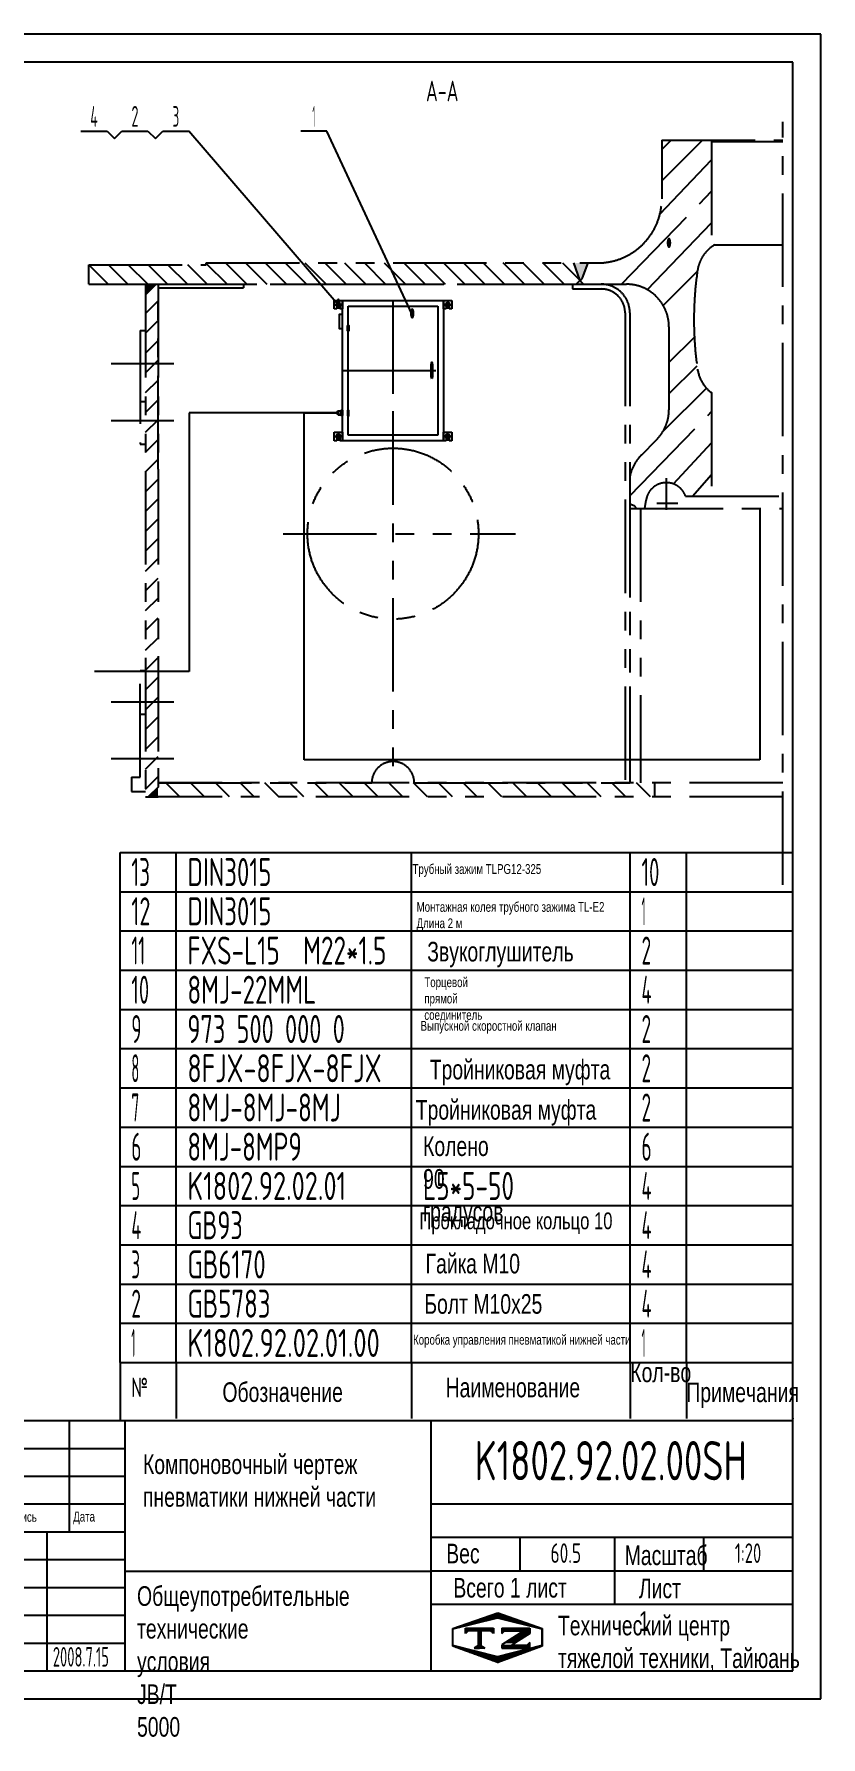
# Model space of a CAD drawing. Header units: millimetres. Extents: x -12 to 8400, y -136 to 5940.
# Drawn here: x 5593 to 8400, y -136 to 5940 of the extents above; entities that cross this region are included whole.
import ezdxf
from ezdxf.enums import TextEntityAlignment as Align

# ---------------------------------------------------------------- set-up
doc = ezdxf.new("R2010")
doc.units = ezdxf.units.MM
doc.header["$LTSCALE"] = 200
doc.header["$MEASUREMENT"] = 0
doc.linetypes.add('G', pattern=[2, 1.25, -0.25, 0.25, -0.25])
doc.linetypes.add('K', pattern=[2.5, 1.25, -0.25, 0.25, -0.25, 0.25, -0.25])
for name, color, linetype in [('01', 7, 'Continuous'), ('02', 1, 'Continuous'), ('05', 4, 'G'), ('07', 6, 'K'), ('11', 3, 'Continuous'), ('THICK', 7, 'Continuous')]:
    doc.layers.add(name, color=color, linetype=linetype)
doc.styles.get("Standard").update_dxf_attribs({"font": 'isocp', "width": 0.707, "bigfont": 'intecad.shx'})

# ---------------------------------------------------------------- blocks, each defined once
blk = doc.blocks.new('*U33')
at = {"layer": '01'}
for p, q in [((0, 8.8), (-8, 4.2)), ((-8, 4.2), (-8, 0)), ((-8, -4.2), (-8, 0)), ((8, 4.2), (0, 8.8)), ((8, 0), (8, 4.2)), ((0, -8.8), (-8, -4.2)), ((8, -4.2), (0, -8.8)), ((8, 0), (8, -4.2))]:
    blk.add_line(p, q, dxfattribs=at)
blk.add_circle((0, 0), 4, dxfattribs=at)
at = {"layer": '02'}
blk.add_arc((0, 0), 5, 267.73455, 182.02352, dxfattribs=at)
at = {"layer": '05'}
for p, q in [((8.2, 0), (-8.3, 0)), ((0, 9), (0, -9.1))]:
    blk.add_line(p, q, dxfattribs=at)
blk = doc.blocks.new('*U44')
at = {"layer": '01'}
for points in [[(415, 292), (25, 292)], [(25, 292), (25, 5)], [(415, 5), (415, 292)], [(25, 5), (415, 5)]]:
    blk.add_lwpolyline(points, dxfattribs=at)
at = {"layer": '02'}
for points in [[(420, 297), (0, 297)], [(0, 297), (0, 0)], [(420, 0), (420, 297)], [(0, 0), (420, 0)]]:
    blk.add_lwpolyline(points, dxfattribs=at)
blk = doc.blocks.new('*U46')
at = {"layer": '01'}
for p, q in [((0, -140), (0, 0)), ((2400, -140), (2400, 0))]:
    blk.add_line(p, q, dxfattribs=at)
at = {"layer": '02'}
for p, q in [((0, 0), (200, 0)), ((200, -140), (200, 0)), ((200, 0), (1040, 0)), ((1040, -140), (1040, 0)), ((1040, 0), (1820, 0)), ((1820, -140), (1820, 0)), ((1820, 0), (2020, 0)), ((2020, -140), (2020, 0)), ((2020, 0), (2400, 0))]:
    blk.add_line(p, q, dxfattribs=at)
blk = doc.blocks.new('*U47')
at = {"layer": '01'}
for p, q in [((0, -140), (0, 0)), ((2400, -140), (2400, 0))]:
    blk.add_line(p, q, dxfattribs=at)
at = {"layer": '02'}
for p, q in [((0, 0), (200, 0)), ((200, -140), (200, 0)), ((200, 0), (1040, 0)), ((1040, -140), (1040, 0)), ((1040, 0), (1820, 0)), ((1820, -140), (1820, 0)), ((1820, 0), (2020, 0)), ((2020, -140), (2020, 0)), ((2020, 0), (2400, 0))]:
    blk.add_line(p, q, dxfattribs=at)
blk = doc.blocks.new('*U48')
at = {"layer": '01'}
for p, q in [((0, -140), (0, 0)), ((2400, -140), (2400, 0))]:
    blk.add_line(p, q, dxfattribs=at)
at = {"layer": '02'}
for p, q in [((0, 0), (200, 0)), ((200, -140), (200, 0)), ((200, 0), (1040, 0)), ((1040, -140), (1040, 0)), ((1040, 0), (1820, 0)), ((1820, -140), (1820, 0)), ((1820, 0), (2020, 0)), ((2020, -140), (2020, 0)), ((2020, 0), (2400, 0))]:
    blk.add_line(p, q, dxfattribs=at)
blk = doc.blocks.new('*U49')
at = {"layer": '01'}
for p, q in [((0, -140), (0, 0)), ((2400, -140), (2400, 0))]:
    blk.add_line(p, q, dxfattribs=at)
at = {"layer": '02'}
for p, q in [((0, 0), (200, 0)), ((200, -140), (200, 0)), ((200, 0), (1040, 0)), ((1040, -140), (1040, 0)), ((1040, 0), (1820, 0)), ((1820, -140), (1820, 0)), ((1820, 0), (2020, 0)), ((2020, -140), (2020, 0)), ((2020, 0), (2400, 0))]:
    blk.add_line(p, q, dxfattribs=at)
blk = doc.blocks.new('*U50')
at = {"layer": '01'}
for p, q in [((0, -140), (0, 0)), ((2400, -140), (2400, 0))]:
    blk.add_line(p, q, dxfattribs=at)
at = {"layer": '02'}
for p, q in [((0, 0), (200, 0)), ((200, -140), (200, 0)), ((200, 0), (1040, 0)), ((1040, -140), (1040, 0)), ((1040, 0), (1820, 0)), ((1820, -140), (1820, 0)), ((1820, 0), (2020, 0)), ((2020, -140), (2020, 0)), ((2020, 0), (2400, 0))]:
    blk.add_line(p, q, dxfattribs=at)
blk = doc.blocks.new('*U51')
at = {"layer": '01'}
for p, q in [((0, -140), (0, 0)), ((2400, -140), (2400, 0))]:
    blk.add_line(p, q, dxfattribs=at)
at = {"layer": '02'}
for p, q in [((0, 0), (200, 0)), ((200, -140), (200, 0)), ((200, 0), (1040, 0)), ((1040, -140), (1040, 0)), ((1040, 0), (1820, 0)), ((1820, -140), (1820, 0)), ((1820, 0), (2020, 0)), ((2020, -140), (2020, 0)), ((2020, 0), (2400, 0))]:
    blk.add_line(p, q, dxfattribs=at)
blk = doc.blocks.new('*U52')
at = {"layer": '01'}
for p, q in [((0, -140), (0, 0)), ((2400, -140), (2400, 0))]:
    blk.add_line(p, q, dxfattribs=at)
at = {"layer": '02'}
for p, q in [((0, 0), (200, 0)), ((200, -140), (200, 0)), ((200, 0), (1040, 0)), ((1040, -140), (1040, 0)), ((1040, 0), (1820, 0)), ((1820, -140), (1820, 0)), ((1820, 0), (2020, 0)), ((2020, -140), (2020, 0)), ((2020, 0), (2400, 0))]:
    blk.add_line(p, q, dxfattribs=at)
blk = doc.blocks.new('*U53')
at = {"layer": '01'}
for p, q in [((0, -140), (0, 0)), ((2400, -140), (2400, 0))]:
    blk.add_line(p, q, dxfattribs=at)
at = {"layer": '02'}
for p, q in [((0, 0), (200, 0)), ((200, -140), (200, 0)), ((200, 0), (1040, 0)), ((1040, -140), (1040, 0)), ((1040, 0), (1820, 0)), ((1820, -140), (1820, 0)), ((1820, 0), (2020, 0)), ((2020, -140), (2020, 0)), ((2020, 0), (2400, 0))]:
    blk.add_line(p, q, dxfattribs=at)
blk = doc.blocks.new('*U54')
at = {"layer": '01'}
for p, q in [((0, -140), (0, 0)), ((2400, -140), (2400, 0))]:
    blk.add_line(p, q, dxfattribs=at)
at = {"layer": '02'}
for p, q in [((0, 0), (200, 0)), ((200, -140), (200, 0)), ((200, 0), (1040, 0)), ((1040, -140), (1040, 0)), ((1040, 0), (1820, 0)), ((1820, -140), (1820, 0)), ((1820, 0), (2020, 0)), ((2020, -140), (2020, 0)), ((2020, 0), (2400, 0))]:
    blk.add_line(p, q, dxfattribs=at)
blk = doc.blocks.new('*U55')
at = {"layer": '01'}
for p, q in [((0, -140), (0, 0)), ((2400, -140), (2400, 0))]:
    blk.add_line(p, q, dxfattribs=at)
at = {"layer": '02'}
for p, q in [((0, 0), (200, 0)), ((200, -140), (200, 0)), ((200, 0), (1040, 0)), ((1040, -140), (1040, 0)), ((1040, 0), (1820, 0)), ((1820, -140), (1820, 0)), ((1820, 0), (2020, 0)), ((2020, -140), (2020, 0)), ((2020, 0), (2400, 0))]:
    blk.add_line(p, q, dxfattribs=at)
blk = doc.blocks.new('*U56')
at = {"layer": '01'}
for p, q in [((0, -140), (0, 0)), ((2400, -140), (2400, 0))]:
    blk.add_line(p, q, dxfattribs=at)
at = {"layer": '02'}
for p, q in [((0, 0), (200, 0)), ((200, -140), (200, 0)), ((200, 0), (1040, 0)), ((1040, -140), (1040, 0)), ((1040, 0), (1820, 0)), ((1820, -140), (1820, 0)), ((1820, 0), (2020, 0)), ((2020, -140), (2020, 0)), ((2020, 0), (2400, 0))]:
    blk.add_line(p, q, dxfattribs=at)
blk = doc.blocks.new('*U57')
at = {"layer": '01'}
for p, q in [((0, -140), (0, 0)), ((2400, -140), (2400, 0))]:
    blk.add_line(p, q, dxfattribs=at)
at = {"layer": '02'}
for p, q in [((0, 0), (200, 0)), ((200, -140), (200, 0)), ((200, 0), (1040, 0)), ((1040, -140), (1040, 0)), ((1040, 0), (1820, 0)), ((1820, -140), (1820, 0)), ((1820, 0), (2020, 0)), ((2020, -140), (2020, 0)), ((2020, 0), (2400, 0))]:
    blk.add_line(p, q, dxfattribs=at)
blk = doc.blocks.new('*U58')
at = {"layer": '01'}
for p, q in [((0, -140), (0, 0)), ((0, 0), (200, 0)), ((200, 0), (1040, 0)), ((1040, 0), (1820, 0)), ((1820, 0), (2020, 0)), ((2020, 0), (2400, 0)), ((2400, -140), (2400, 0))]:
    blk.add_line(p, q, dxfattribs=at)
at = {"layer": '02'}
for p, q in [((200, -140), (200, 0)), ((1040, -140), (1040, 0)), ((1820, -140), (1820, 0)), ((2020, -140), (2020, 0))]:
    blk.add_line(p, q, dxfattribs=at)
blk = doc.blocks.new('*X68')
at = {"color": 0}
for p, q in [((127.06, 7.8), (132.06, 7.8)), ((127.06, 7.5), (132.06, 7.5)), ((127.06, 7.2), (127.32, 7.2)), ((129.23, 6.3), (131.04, 6.3)), ((129.7, 6.6), (131.51, 6.6)), ((130.16, 6.9), (131.98, 6.9)), ((130.62, 7.2), (132.06, 7.2)), ((127.84, 5.4), (129.64, 5.4)), ((128.3, 5.7), (130.1, 5.7)), ((128.77, 6), (130.57, 6))]:
    blk.add_line(p, q, dxfattribs=at)
blk = doc.blocks.new('*X69')
at = {"color": 0}
for p, q in [((127.06, 4.8), (132.06, 4.8)), ((127.06, 4.5), (132.06, 4.5)), ((131.84, 5.1), (132.06, 5.1))]:
    blk.add_line(p, q, dxfattribs=at)
blk = doc.blocks.new('*X67')
at = {"color": 0}
for p, q in [((122.34, 4.5), (123.72, 4.5)), ((122.82, 4.8), (123.24, 4.8))]:
    blk.add_line(p, q, dxfattribs=at)
blk = doc.blocks.new('*X66')
at = {"color": 0}
for p, q in [((120.53, 7.8), (125.53, 7.8)), ((120.53, 7.5), (125.53, 7.5)), ((120.53, 7.2), (120.79, 7.2)), ((125.27, 7.2), (125.53, 7.2))]:
    blk.add_line(p, q, dxfattribs=at)
blk = doc.blocks.new('*X65')
at = {"color": 0}
for p, q in [((122.38, 9.3), (124.32, 9.3)), ((123.24, 9.6), (125.52, 9.6)), ((124.1, 9.9), (128.52, 9.9)), ((124.97, 10.2), (127.67, 10.2)), ((125.83, 10.5), (126.82, 10.5)), ((127.02, 9.6), (129.37, 9.6)), ((128.22, 9.3), (130.22, 9.3)), ((118.22, 7.8), (118.32, 7.8)), ((118.22, 7.5), (118.27, 7.5)), ((118.22, 7.2), (118.27, 7.2)), ((118.22, 6.9), (118.27, 6.9)), ((118.22, 6.6), (118.27, 6.6)), ((118.22, 6.3), (118.27, 6.3)), ((118.94, 8.1), (119.52, 8.1)), ((119.8, 8.4), (120.72, 8.4)), ((120.66, 8.7), (121.92, 8.7)), ((121.52, 9), (123.12, 9)), ((129.42, 9), (131.07, 9)), ((130.62, 8.7), (131.92, 8.7)), ((131.82, 8.4), (132.77, 8.4)), ((133.02, 8.1), (133.62, 8.1)), ((134.22, 7.8), (134.32, 7.8)), ((134.27, 7.5), (134.32, 7.5)), ((134.27, 7.2), (134.32, 7.2)), ((134.27, 6.9), (134.32, 6.9)), ((134.27, 6.6), (134.32, 6.6)), ((134.27, 6.3), (134.32, 6.3)), ((118.22, 6), (118.27, 6)), ((118.22, 5.7), (118.27, 5.7)), ((118.22, 5.4), (118.27, 5.4)), ((118.22, 5.1), (118.27, 5.1)), ((118.22, 4.8), (118.27, 4.8)), ((118.79, 4.5), (119.42, 4.5)), ((119.61, 4.2), (120.62, 4.2)), ((120.43, 3.9), (121.82, 3.9)), ((121.26, 3.6), (123.02, 3.6)), ((122.08, 3.3), (124.22, 3.3)), ((128.32, 3.3), (130.51, 3.3)), ((129.52, 3.6), (131.32, 3.6)), ((130.72, 3.9), (132.14, 3.9)), ((131.92, 4.2), (132.95, 4.2)), ((133.12, 4.5), (133.76, 4.5)), ((134.27, 6), (134.32, 6)), ((134.27, 5.7), (134.32, 5.7)), ((134.27, 5.4), (134.32, 5.4)), ((134.27, 5.1), (134.32, 5.1)), ((134.27, 4.8), (134.32, 4.8)), ((122.91, 3), (125.42, 3)), ((123.73, 2.7), (128.89, 2.7)), ((124.55, 2.4), (128.07, 2.4)), ((125.38, 2.1), (127.26, 2.1)), ((126.2, 1.8), (126.45, 1.8)), ((127.12, 3), (129.7, 3))]:
    blk.add_line(p, q, dxfattribs=at)

msp = doc.modelspace()

# ---------------------------------------------------------------- hatches: boundary and pattern name
at = {"layer": '07', "linetype": 'K', "ltscale": 1.333333}
h = msp.add_hatch(dxfattribs=at)
h.set_pattern_fill('ANSI31', color=6, scale=400, angle=90, style=0)
h.set_pattern_definition([(135, (4738.35, 1852.893), (-35.35534, -35.35534), [])])
h.paths.add_polyline_path([(7253.4, 5123.4), (6207, 5123.4), (6207, 5116.9), (5787.9, 5116.9), (5787.9, 5047.4), (7253.4, 5047.4)])
h.paths.add_polyline_path([(7518.4, 5123.4), (7253.4, 5123.4), (7253.4, 5047.4), (7527.4, 5047.4), (7540.4, 5060.4), (7540.4, 5063.4)])
h = msp.add_hatch(color=6, dxfattribs=at)
h.paths.add_polyline_path([(7569.2, 5123.4), (7518.4, 5123.4), (7540.4, 5063.4, 0.315299), (7549.8, 5070)])
h.paths.add_polyline_path([(7540.4, 5060.4), (7527.4, 5047.4), (7553.4, 5047.4)])
h = msp.add_hatch(dxfattribs=at)
h.set_pattern_fill('ANSI31', color=6, scale=400, style=0)
h.set_pattern_definition([(45, (4738.35, 1852.893), (-35.35534, 35.35534), [])])
h.paths.add_polyline_path([(5990.4, 3218.4), (6000.4, 3218.4), (6035.4, 3253.4), (6035.4, 5047.4), (6028.4, 5047.4), (5990.4, 5009.4)])
for points in [[(6028.4, 5047.4), (6022.4, 5047.4), (5990.4, 5047.4), (5990.4, 5009.4)], [(6035.4, 3218.4), (6035.4, 3253.4), (6000.4, 3218.4)]]:
    msp.add_hatch(color=6, dxfattribs=at).paths.add_polyline_path(points)
h = msp.add_hatch(dxfattribs=at)
h.set_pattern_fill('ANSI31', color=6, scale=500, angle=90, style=0)
h.set_pattern_definition([(135, (4738.35, 1852.893), (-44.1942, -44.1942), [])])
h.paths.add_polyline_path([(7807.4, 3218.4), (7807.4, 3268.4), (6035.4, 3268.4), (6035.4, 3253.4), (6035.4, 3218.4)])

# ---------------------------------------------------------------- linework, layer by layer
at = {"ltscale": 1.333333}
for p, q in [((6672.8, 4585.3), (6672.8, 4592.2)), ((6675.4, 4583.3), (6675.4, 4594.1)), ((6677.8, 4595.7), (6687.8, 4595.7)), ((6677.8, 4581.7), (6677.8, 4595.7)), ((6677.8, 4581.7), (6687.8, 4581.7)), ((6687.8, 4598.2), (6693.2, 4598.2)), ((6687.8, 4579.2), (6687.8, 4598.2)), ((6693.2, 4579.2), (6687.8, 4579.2))]:
    msp.add_line(p, q, dxfattribs=at)
at = {"layer": '01', "ltscale": 1.333333}
for p, q in [((6663.4, 4959.2), (6663.4, 4989.2)), ((6663.4, 4989.2), (6693.4, 4989.2)), ((6693.4, 4989.2), (7053.4, 4989.2)), ((6693.4, 4489.2), (6693.4, 4989.2)), ((6693.4, 4989.2), (6693.4, 4959.2)), ((7053.4, 4989.2), (7053.4, 4489.2)), ((7053.4, 4959.2), (7053.4, 4989.2)), ((7053.4, 4989.2), (7083.4, 4989.2)), ((7083.4, 4989.2), (7083.4, 4959.2)), ((6673.4, 4959.2), (6663.4, 4959.2)), ((6673.4, 4974.2), (6673.4, 4959.2)), ((6683.4, 4974.2), (6683.4, 4959.2)), ((6693.4, 4959.2), (6683.4, 4959.2)), ((6713.4, 4969.2), (7033.4, 4969.2)), ((6713.4, 4509.2), (6713.4, 4969.2)), ((7033.4, 4969.2), (7033.4, 4509.2)), ((7063.4, 4959.2), (7053.4, 4959.2)), ((7063.4, 4974.2), (7063.4, 4959.2)), ((7073.4, 4974.2), (7073.4, 4959.2)), ((7083.4, 4959.2), (7073.4, 4959.2)), ((6680.4, 4588.7), (6146.3, 4588.7)), ((6146.3, 4588.7), (6146.3, 3665.7)), ((6556.1, 3351), (6556.1, 4588.7)), ((6556.1, 4588.7), (6680.4, 4588.7)), ((6675.4, 4594.1), (6672.8, 4592.2)), ((6675.4, 4583.3), (6672.8, 4585.3)), ((6693.2, 4598.2), (6693.2, 4579.2)), ((6693.4, 4581.3), (6693.4, 4597)), ((6663.4, 4489.2), (6663.4, 4519.2)), ((6663.4, 4519.2), (6693.4, 4519.2)), ((6673.4, 4504.2), (6673.4, 4489.2)), ((6683.4, 4504.2), (6683.4, 4489.2)), ((6693.4, 4519.2), (6693.4, 4489.2)), ((7033.4, 4509.2), (6713.4, 4509.2)), ((7053.4, 4489.2), (7053.4, 4519.2)), ((7053.4, 4519.2), (7083.4, 4519.2)), ((7063.4, 4504.2), (7063.4, 4489.2)), ((7073.4, 4504.2), (7073.4, 4489.2)), ((7083.4, 4519.2), (7083.4, 4489.2)), ((6673.4, 4489.2), (6663.4, 4489.2)), ((6693.4, 4489.2), (6683.4, 4489.2)), ((7053.4, 4489.2), (6693.4, 4489.2)), ((7063.4, 4489.2), (7053.4, 4489.2)), ((7083.4, 4489.2), (7073.4, 4489.2)), ((8182.3, 4247.4), (8182.3, 3351)), ((6146.3, 3665.7), (5808.9, 3665.7)), ((8182.3, 3351), (6556.1, 3351))]:
    msp.add_line(p, q, dxfattribs=at)
at = {"layer": '01', "color": 7, "linetype": 'Continuous', "ltscale": 1.333333}
for p, q in [((6675.4, 4594.1), (6677.8, 4594.1)), ((6675.4, 4583.3), (6677.8, 4583.3)), ((6675.4, 4583.3), (6677.8, 4583.3))]:
    msp.add_line(p, q, dxfattribs=at)
at = {"layer": '01'}
msp.add_line((5900, 1200), (5900, 993.2), dxfattribs=at)
at = {"layer": '01', "color": 1}
for p, q in [((5900, 1200), (8300, 1200)), ((6100, 1200), (6100, 1000)), ((6940, 1200), (6940, 1000)), ((7720, 1200), (7720, 1000)), ((7920, 1200), (7920, 1000))]:
    msp.add_line(p, q, dxfattribs=at)
at = {"layer": '01', "ltscale": 1.333333}
for points in [[(6693.4, 4939.2), (6681.3, 4939.2), (6681.3, 4889.2), (6693.4, 4889.2)], [(6711.3, 4900.1), (6715.3, 4900.1), (6715.3, 4881.4), (6711.3, 4881.4)], [(6711.3, 4578.3), (6715.3, 4578.3), (6715.3, 4596.9), (6711.3, 4596.9)]]:
    msp.add_lwpolyline(points, close=True, dxfattribs=at)
for centre in [(6678.4, 4974.2), (7068.4, 4974.2), (6678.4, 4504.2), (7068.4, 4504.2)]:
    msp.add_arc(centre, 5, 0, 180, dxfattribs=at)
msp.add_ellipse((7012, 4739.2), major_axis=(0, -29.9), ratio=0.094057, dxfattribs=at)
at = {"layer": '01'}
msp.add_point((8300, 1000), dxfattribs=at)
at = {"layer": '02', "ltscale": 1.333333}
for p, q in [((5760.4, 5594.1), (5853.4, 5594.1)), ((5853.4, 5594.1), (5879.9, 5567.6)), ((5879.9, 5567.6), (5906.4, 5594.1)), ((5906.4, 5594.1), (5999.4, 5594.1)), ((5999.4, 5594.1), (6025.9, 5567.6)), ((6025.9, 5567.6), (6052.4, 5594.1)), ((6052.4, 5594.1), (6145.4, 5594.1)), ((6678.3, 4974.2), (6145.4, 5594.1)), ((6637.6, 5594.1), (6544.6, 5594.1)), ((6942, 4939.4), (6637.6, 5594.1))]:
    msp.add_line(p, q, dxfattribs=at)
at = {"layer": '02', "color": 1, "linetype": 'Continuous', "ltscale": 1.333333}
for p, q in [((6677.8, 4594.1), (6687.8, 4594.1)), ((6677.8, 4583.3), (6687.8, 4583.3))]:
    msp.add_line(p, q, dxfattribs=at)
at = {"layer": '05', "color": 4, "linetype": 'G', "ltscale": 1.333333}
for p, q in [((8264.4, 2904.7), (8264.4, 5627.2)), ((6678.4, 4989.2), (6678.4, 4959.2)), ((6873.4, 4989.2), (6873.4, 4489.2)), ((7068.4, 4989.2), (7068.4, 4959.2)), ((6663.4, 4974.2), (6693.4, 4974.2)), ((7083.4, 4974.2), (7053.4, 4974.2)), ((6693.4, 4739.2), (7053.4, 4739.2)), ((6663.4, 4504.2), (6693.4, 4504.2)), ((6678.4, 4519.2), (6678.4, 4489.2)), ((7083.4, 4504.2), (7053.4, 4504.2)), ((7068.4, 4519.2), (7068.4, 4489.2))]:
    msp.add_line(p, q, dxfattribs=at)
at = {"layer": '07', "color": 6, "linetype": 'K', "ltscale": 1.333333}
for p, q in [((7832.4, 5561.4), (8264.4, 5561.4)), ((7832.4, 5561.4), (8264.4, 5561.4)), ((7832.4, 5528.5), (7865.3, 5561.4)), ((7832.4, 5416.3), (7977.5, 5561.4)), ((7832.4, 5561.4), (7832.4, 5352.4)), ((7832.4, 5561.4), (7832.4, 5352.4)), ((8007.1, 5561.4), (8010.1, 5556.2)), ((8010.1, 5556.2), (8264.4, 5556.2)), ((8010.1, 5556.2), (8010.1, 5180.9)), ((7825.6, 5297.3), (8010.1, 5491.5)), ((7688, 5047.4), (8010.1, 5379.3)), ((7780.6, 5027.8), (8010.1, 5267)), ((8019.9, 5187.4), (8264.4, 5187.4)), ((5787.9, 5116.9), (6207, 5116.9)), ((5787.9, 5047.4), (5787.9, 5116.9)), ((6207, 5123.4), (7603.4, 5123.4)), ((6207, 5123.4), (7603.4, 5123.4)), ((6207, 5116.9), (6207, 5123.4)), ((7540.4, 5063.4), (7518.4, 5123.4)), ((7549.8, 5070), (7569.2, 5123.4)), ((7569.2, 5123.4), (7603.4, 5123.4)), ((7569.2, 5123.4), (7603.4, 5123.4)), ((5787.9, 5047.4), (7705.9, 5047.4)), ((5990.4, 5047.4), (5990.4, 3218.4)), ((6028.4, 5047.4), (5990.4, 5009.4)), ((6022.4, 5047.4), (6035.4, 5047.4)), ((6035.4, 5047.4), (7616.4, 5047.4)), ((6035.4, 5047.4), (6035.4, 3268.4)), ((6035.4, 5047.4), (6035.4, 3253.4)), ((6035.4, 4387.2), (6035.4, 5047.4)), ((6340.4, 5047.4), (6340.4, 5034.4)), ((7513.4, 5047.4), (7513.4, 5030.4)), ((7540.4, 5060.4), (7527.4, 5047.4)), ((7540.4, 5063.4), (7540.4, 5060.4)), ((7540.4, 5063.4), (7540.4, 5060.4)), ((7540.4, 5060.4), (7553.4, 5047.4)), ((7553.4, 5047.4), (7705.9, 5047.4)), ((7837.2, 4972), (7959.3, 5094.2)), ((6035.4, 5034.4), (6340.4, 5034.4)), ((7513.4, 5030.4), (7616.4, 5030.4)), ((7701.4, 4945.4), (7701.4, 3268.4)), ((7718.4, 4945.4), (7718.4, 3268.4)), ((5971.4, 4882.4), (5971.4, 4476.4)), ((5971.4, 4882.4), (5990.4, 4882.4)), ((7857.9, 4895.4), (7857.9, 4599.4)), ((7857.9, 4768.3), (7948.4, 4858.8)), ((5867.6, 4764.6), (6092.1, 4764.6)), ((7857.9, 4656), (7958, 4756.1)), ((5971.4, 4628.4), (5990.4, 4628.4)), ((7837.5, 4523.4), (7991.2, 4677.1)), ((8010.2, 4659.9), (8010.2, 4291.4)), ((5867.6, 4561.4), (6092.1, 4561.4)), ((6873.4, 4594.2), (6873.4, 3268.4)), ((7718.4, 4292), (8010.2, 4593.5)), ((5971.4, 4476.4), (5990.4, 4476.4)), ((7759.4, 4437.9), (7813.4, 4491.9)), ((7873.6, 4334.9), (8010.2, 4481.2)), ((6035.4, 4387.2), (6035.4, 3218.4)), ((7718.4, 4362.9), (7718.4, 4262.4)), ((7848.4, 4355.9), (7848.4, 4241.9)), ((7942.3, 4291.4), (8010.2, 4369)), ((7718.4, 4262.4), (7718.4, 3268.4)), ((7733.7, 4256.8), (7718.4, 4262.4)), ((7772, 4247.4), (7776.1, 4276.5)), ((7814, 4266.4), (7889.7, 4266.4)), ((7917, 4291.4), (8264.4, 4291.4)), ((7718.4, 4247.4), (8264.4, 4247.4)), ((7740.3, 4247.4), (7772, 4247.4)), ((7756.4, 4247.4), (7756.4, 3268.4)), ((6481.8, 4157.4), (7310, 4157.4)), ((5971.4, 3288.1), (5971.4, 3668.7)), ((5971.4, 3668.7), (5990.4, 3668.7)), ((5867.6, 3557.9), (6092.1, 3557.9)), ((5971.4, 3513.6), (5990.4, 3513.6)), ((5867.6, 3354.9), (6092.1, 3354.9)), ((5940.4, 3288.1), (5940.4, 3236.9)), ((5940.4, 3288.1), (5971.4, 3288.1)), ((5940.4, 3236.9), (5990.4, 3236.9)), ((6035.4, 3253.4), (6000.4, 3218.4)), ((8264.4, 3268.4), (6035.4, 3268.4)), ((6035.4, 3268.4), (6797.4, 3268.4)), ((6949.4, 3268.4), (7718.4, 3268.4)), ((7807.4, 3218.4), (7807.4, 3268.4)), ((5990.4, 3218.4), (6035.4, 3218.4)), ((8264.4, 3218.4), (6035.4, 3218.4))]:
    msp.add_line(p, q, dxfattribs=at)
msp.add_circle((6873.4, 4157.4), 305, dxfattribs=at)
for centre, radius, start, end in [((7603.4, 5352.4), 229, 270, 0), ((7603.4, 5352.4), 229, 270, 0), ((8085.4, 5078.6), 127, 121.05858, 171.66979), ((7540.4, 5073.4), 10, 270, 340), ((7616.4, 4945.4), 102, 0, 90), ((7705.9, 4895.4), 152, 0, 90), ((9165.9, 4920.4), 1219, 171.66979, 188.33021), ((7616.4, 4945.4), 85, 0, 90), ((8085.4, 4762.2), 127, 188.33021, 233.69976), ((7705.9, 4599.4), 152, 315, 0), ((7866.9, 4330.5), 152, 135, 167.68068), ((7848.4, 4266.4), 73, 20.02717, 172.0677), ((7730.3, 4247.4), 10, 0, 70), ((6873.4, 3268.4), 76, 0, 180)]:
    msp.add_arc(centre, radius, start, end, dxfattribs=at)
at = {"layer": 'THICK'}
for p, q in [((4727.2, 993.2), (8300, 993.2)), ((5719.7, 596.2), (5719.7, 993.2)), ((5918.2, 100), (5918.2, 993.2)), ((7009.8, 100), (7009.8, 993.2)), ((8300, 100), (8300, 993.2)), ((4727.2, 695.5), (5918.2, 695.5)), ((7009.8, 695.5), (8300, 695.5)), ((4727.2, 596.2), (5918.2, 596.2)), ((5640.3, 100), (5640.3, 596.2)), ((7009.8, 576.4), (8300, 576.4)), ((7327.4, 457.3), (7327.4, 576.4)), ((7664.8, 338.2), (7664.8, 576.4)), ((7982.4, 457.3), (7982.4, 576.4)), ((5918.2, 455.6), (7009.8, 455.6)), ((7009.8, 457.3), (8300, 457.3)), ((7009.8, 338.2), (8300, 338.2)), ((4727.2, 100), (8300, 100))]:
    msp.add_line(p, q, dxfattribs=at)
at = {"layer": 'THICK', "color": 3}
for p, q in [((4727.2, 893.9), (5918.2, 893.9)), ((4727.2, 794.7), (5918.2, 794.7)), ((4727.2, 497), (5918.2, 497)), ((4727.2, 397.7), (5918.2, 397.7)), ((7086.3, 251), (7247.2, 307)), ((7247.2, 307), (7406, 251)), ((4727.2, 298.5), (5918.2, 298.5)), ((7086.3, 188.6), (7086.3, 251)), ((7087.3, 249.7), (7246.1, 289.4)), ((7087.3, 190.2), (7087.3, 249.7)), ((7132.2, 233), (7132.2, 252.8)), ((7132.2, 252.8), (7231.4, 252.8)), ((7231.4, 252.8), (7231.4, 233)), ((7246.1, 289.4), (7404.9, 249.7)), ((7261.8, 252.8), (7261.8, 233)), ((7261.8, 252.8), (7361.1, 252.8)), ((7361.1, 252.8), (7361.1, 233)), ((7404.9, 249.7), (7404.9, 190.2)), ((7406, 251), (7406, 188.6)), ((4727.2, 199.2), (5918.2, 199.2)), ((7247.2, 130), (7086.3, 188.6)), ((7246.1, 150.5), (7087.3, 190.2)), ((7142.1, 242.9), (7132.2, 233)), ((7221.5, 242.9), (7142.1, 242.9)), ((7181.8, 193.1), (7162.6, 181)), ((7177.5, 243), (7177.5, 188.6)), ((7181.8, 243), (7181.8, 188.6)), ((7181.8, 193.1), (7201, 181)), ((7186.8, 243), (7186.8, 188.6)), ((7231.4, 233), (7221.5, 242.9)), ((7404.9, 190.2), (7246.1, 150.5)), ((7406, 188.6), (7247.2, 130)), ((7261.8, 233), (7271.7, 242.9)), ((7340, 242.9), (7261.8, 192.3)), ((7261.8, 192.3), (7261.8, 181)), ((7271.7, 242.9), (7340, 242.9)), ((7310.2, 200.6), (7295, 190.9)), ((7351.1, 190.9), (7295, 190.9)), ((7361.1, 233.2), (7310.2, 200.6)), ((7361.1, 200.8), (7351.1, 190.9)), ((7361.1, 181), (7361.1, 200.8)), ((7162.6, 181), (7181.8, 181)), ((7201, 181), (7181.8, 181)), ((7261.8, 181), (7361.1, 181))]:
    msp.add_line(p, q, dxfattribs=at)

# ---------------------------------------------------------------- block references
at = {"layer": '01', "xscale": 20, "yscale": 20, "zscale": 20}
msp.add_blockref('*U44', (0, 0), dxfattribs=at)
at = {"layer": '01', "ltscale": 1.333333}
for p in [(6678.4, 4974.2), (7068.4, 4974.2), (6678.4, 4504.2), (7068.4, 4504.2)]:
    msp.add_blockref('*U33', p, dxfattribs=at)
at = {"layer": '01'}
for name, p in [('*U58', (5900, 3020)), ('*U57', (5900, 2880)), ('*U56', (5900, 2740)), ('*U55', (5900, 2600)), ('*U54', (5900, 2460)), ('*U53', (5900, 2320)), ('*U52', (5900, 2180)), ('*U51', (5900, 2040)), ('*U50', (5900, 1900)), ('*U49', (5900, 1760)), ('*U48', (5900, 1620)), ('*U47', (5900, 1480)), ('*U46', (5900, 1340))]:
    msp.add_blockref(name, p, dxfattribs=at)
at = {"layer": 'THICK', "color": 3, "xscale": 19.84862880000054, "yscale": 19.84862879999991, "zscale": 19.8486288}
for name in ['*X65', '*X66', '*X68', '*X67', '*X69']:
    msp.add_blockref(name, (4739.8, 95.2), dxfattribs=at)

# ---------------------------------------------------------------- texts
at = {"layer": '01', "attachment_point": 1}
for s, insert, char_height in [('{\\fArial|b0|i0|c204|p34;\\H0.5x;\\C3;Трубный зажим \\fArial|b0|i0|c0|p34;TLPG12-325}', (6943.1, 2978.4), 70), ('{\\fArial|b0|i0|c204|p34;\\C3;Монтажная колея трубного зажима \\fArial|b0|i0|c0|p34;TL-E2\\P\\fArial|b0|i0|c204|p34;Длина 2 м}', (6957.6, 2843.2), 35), ('{\\fArial|b0|i0|c204|p34;\\C3;Выпускной скоростной клапан}', (6971.8, 2418.8), 35), ('{\\fArial|b0|i0|c204|p34;\\C3;Тройниковая муфта}', (7004.5, 2280.4), 70), ('{\\fArial|b0|i0|c204|p34;\\C3;Тройниковая муфта}', (6954.5, 2136.7), 70), ('{\\fArial|b0|i0|c204|p34;\\C3;Прокладочное кольцо 10}', (6967.4, 1735.6), 60), ('{\\fArial|b0|i0|c204|p34;\\C3;Гайка М10}', (6989.6, 1588.1), 70), ('{\\fArial|b0|i0|c204|p34;\\C3;Болт М10х25}', (6985.2, 1444.2), 70), ('{\\fArial|b0|i0|c204|p34;\\C3;Коробка управления пневматикой нижней части}', (6945.1, 1298.9), 35), ('{\\fArial|b0|i0|c204|p34;Кол-во}', (7720, 1200), 70), ('{\\fArial|b0|i0|c204|p34;Примечания}', (7920, 1128.8), 70), ('{\\fArial|b0|i0|c204|p34;\\C3;Компоновочный чертеж\\Pпневматики нижней части}', (5981.5, 872.2), 70), ('{\\fArial|b0|i0|c204|p34;Дата}', (5732.5, 667.8), 35), ('{\\fArial|b0|i0|c204|p34;Вес}', (7063.4, 553.6), 70), ('{\\fArial|b0|i0|c204|p34;Масштаб}', (7700, 547.3), 70), ('{\\fArial|b0|i0|c204|p34;Всего 1 лист}', (7088.7, 431.4), 70), ('{\\fArial|b0|i0|c204|p34;Технический центр\\Pтяжелой техники, Тайюань}', (7461.8, 296.7), 70)]:
    msp.add_mtext(s, dxfattribs=dict(at, insert=insert, char_height=char_height))
for s, insert, char_height, width in [('{\\fArial|b0|i0|c204|p34;\\C3;Звукоглушитель}', (6995.5, 2701.1), 70, 1.484), ('{\\fArial|b0|i0|c204|p34;\\C3;Торцевой прямой соединитель}', (6985.2, 2574.5), 35, 1.484), ('{\\fArial|b0|i0|c204|p34;\\C3;Колено 90 градусов}', (6980.7, 2007), 70, 2.969), ('{\\Fisocp,intecad|c204;№}', (5939.6, 1146.1), 70, 2.375), ('{\\fArial|b0|i0|c204|p34;Обозначение}', (6264.9, 1129.5), 70, 2.375), ('{\\fArial|b0|i0|c204|p34;Наименование}', (7061, 1146), 70, 2.375), ('{\\fArial|b0|i0|c204|p34;Подпись}', (5465.4, 666.8), 35, 0.824), ('{\\fArial|b0|i0|c204|p34;Лист 1}', (7750.6, 429.3), 70, 4.215), ('{\\fArial|b0|i0|c204|p34;Общеупотребительные\\Pтехнические условия \\fArial|b0|i0|c0|p34;JB/T 5000}', (5960.3, 401.9), 70, 2.108)]:
    msp.add_mtext(s, dxfattribs=dict(at, insert=insert, char_height=char_height, width=width))
at = {"layer": '02', "ltscale": 1.333333, "width": 0.605172}
for p, p2 in [((6669.3, 4959.2), (6687.3, 4959.2)), ((6933, 4924.4), (6951, 4924.4))]:
    msp.add_text('●', height=30, dxfattribs=at).set_placement(p, p2, align=Align.FIT)
at = {"layer": '07', "color": 6, "linetype": 'K', "ltscale": 1.333333, "width": 0.605172}
msp.add_text('●', height=30, dxfattribs=at).set_placement((7848.9, 5176.3), (7866.9, 5176.3), align=Align.FIT)
at = {"layer": '11', "ltscale": 1.333333, "width": 0.707}
msp.add_text('A-A', height=73.5, dxfattribs=at).set_placement((6991.2, 5678.2), align=Align.BOTTOM_LEFT)
at = {"layer": '11', "ltscale": 1.333333}
for s, width, p, p2 in [('4', 0.543846, (5793.7, 5609.1), (5820, 5609.1)), ('2', 0.562593, (5940.2, 5609.1), (5965.6, 5609.1)), ('3', 0.527686, (6087.3, 5609.1), (6110.5, 5609.1)), ('1', 0.404, (6585.8, 5609.1), (6596.3, 5609.1))]:
    msp.add_text(s, height=74.2, dxfattribs=dict(at, width=width)).set_placement(p, p2, align=Align.FIT)
at = {"layer": '11'}
for s, height, width, p, p2 in [('13', 100, 0.609833, (5940, 2900), (6006.6, 2900)), ('DIN3015', 100, 0.682851, (6140, 2900), (6439.9, 2900)), ('10', 100, 0.606076, (7760, 2900), (7823.7, 2900)), ('12', 100, 0.611465, (5940, 2760), (6007.9, 2760)), ('DIN3015', 100, 0.682851, (6140, 2760), (6439.9, 2760)), ('1', 100, 0.404, (7760, 2760), (7774.1, 2760)), ('11', 100, 0.582235, (5940, 2620), (5989.5, 2620)), ('FXS-L15  M22*1.5', 100, 0.696594, (6140, 2620), (6849.9, 2620)), ('2', 100, 0.562593, (7760, 2620), (7794.3, 2620)), ('10', 100, 0.606076, (5940, 2480), (6003.7, 2480)), ('8MJ-22MML', 100, 0.691053, (6140, 2480), (6599.6, 2480)), ('4', 100, 0.543846, (7760, 2480), (7795.4, 2480)), ('9', 100, 0.579528, (5940, 2340), (5976, 2340)), ('973 500 000 0', 100, 0.697162, (6140, 2340), (6701.5, 2340)), ('2', 100, 0.562593, (7760, 2340), (7794.3, 2340)), ('8', 100, 0.514182, (5940, 2200), (5968.3, 2200)), ('8FJX-8FJX-8FJX', 100, 0.696342, (6140, 2200), (6832.9, 2200)), ('2', 100, 0.562593, (7760, 2200), (7794.3, 2200)), ('7', 100, 0.514182, (5940, 2060), (5968.3, 2060)), ('8MJ-8MJ-8MJ', 100, 0.693561, (6140, 2060), (6687.3, 2060)), ('2', 100, 0.562593, (7760, 2060), (7794.3, 2060)), ('6', 100, 0.600695, (5940, 1920), (5976, 1920)), ('8MJ-8MP9', 100, 0.689091, (6140, 1920), (6548.1, 1920)), ('6', 100, 0.600695, (7760, 1920), (7796, 1920)), ('5', 100, 0.527686, (5940, 1780), (5971.2, 1780)), ('K1802.92.02.01', 100, 0.694001, (6140, 1780), (6706.2, 1780)), ('L5*5-50', 100, 0.684677, (6980, 1780), (7305.3, 1780)), ('4', 100, 0.543846, (7760, 1780), (7795.4, 1780)), ('4', 100, 0.543846, (5940, 1640), (5975.4, 1640)), ('GB93', 100, 0.683012, (6140, 1640), (6337.7, 1640)), ('4', 100, 0.543846, (7760, 1640), (7795.4, 1640)), ('3', 100, 0.527686, (5940, 1500), (5971.2, 1500)), ('GB6170', 100, 0.689857, (6140, 1500), (6419.4, 1500)), ('4', 100, 0.543846, (7760, 1500), (7795.4, 1500)), ('2', 100, 0.562593, (5940, 1360), (5974.3, 1360)), ('GB5783', 100, 0.690818, (6140, 1360), (6436.5, 1360)), ('4', 100, 0.543846, (7760, 1360), (7795.4, 1360)), ('1', 100, 0.404, (5940, 1220), (5954.1, 1220)), ('K1802.92.02.01.00', 100, 0.696244, (6140, 1220), (6826.4, 1220)), ('1', 100, 0.404, (7760, 1220), (7774.1, 1220)), ('K1802.92.02.00SH', 140, 0.696351, (7164.6, 780), (8135.4, 780)), ('60.5', 70, 0.679183, (7435.5, 485), (7544.5, 485)), ('1:20', 70, 0.655288, (8093, 485), (8187, 485)), ('2008.7.15', 70, 0.550358, (5660, 115), (5860, 115))]:
    msp.add_text(s, height=height, dxfattribs=dict(at, width=width)).set_placement(p, p2, align=Align.FIT)

doc.saveas('drawing.dxf')
